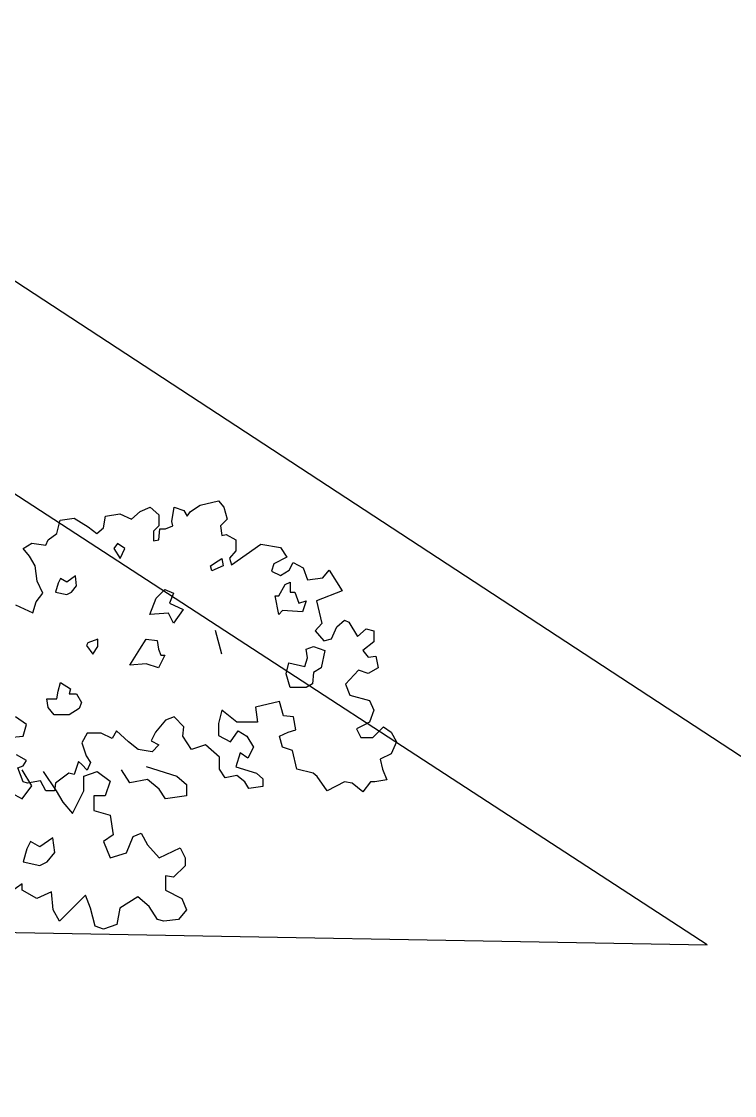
# Model space of a CAD drawing. Header units: inches. Extents: x -11 to 128, y 7 to 56.
# Drawn here: x 69.599 to 70.28, y 21.375 to 22.401 of the extents above; entities that cross this region are included whole.
import ezdxf

# ---------------------------------------------------------------- set-up
doc = ezdxf.new("R2010")
doc.units = ezdxf.units.IN
doc.header["$MEASUREMENT"] = 0
doc.layers.add('CAY', color=94, linetype='Continuous')
doc.layers.add('CAY-3', color=61, linetype='Continuous')
picture_1 = doc.add_image_def('image1.jpg', size_in_pixel=(1680, 1093))

# ---------------------------------------------------------------- blocks, each defined once
blk = doc.blocks.new('A$C76451831')
at = {"layer": 'CAY-3'}
for p, q in [((6577.4, 899), (6564.2, 949.2)), ((6173.4, 618.5), (6152.8, 652.7)), ((6197.6, 649.2), (6225.3, 607.9)), ((6284.2, 639.1), (6312, 649.2)), ((6312, 649.2), (6339.7, 628.5)), ((6381.5, 625), (6363.8, 652.7)), ((6416.3, 659.8), (6481.8, 639.1)), ((6152.8, 590.8), (6173.4, 618.5)), ((6284.2, 607.9), (6284.2, 639.1)), ((6339.7, 628.5), (6329.6, 597.3)), ((6419.3, 632.1), (6381.5, 625)), ((6444, 611.4), (6419.3, 632.1)), ((6481.8, 639.1), (6502.4, 621.4)), ((6502.4, 621.4), (6502.4, 597.3)), ((6121.5, 607.9), (6152.8, 590.8)), ((6225.3, 607.9), (6239.4, 583.7)), ((6260.1, 559.5), (6284.2, 607.9)), ((6304.9, 597.3), (6304.9, 566)), ((6329.6, 597.3), (6304.9, 597.3)), ((6457.6, 590.8), (6444, 611.4)), ((6502.4, 597.3), (6457.6, 590.8)), ((6239.4, 583.7), (6260.1, 559.5)), ((6304.9, 566), (6339.7, 556)), ((6339.7, 556), (6346.7, 514.1)), ((6346.7, 514.1), (6326.1, 500.5)), ((6374.5, 476.3), (6388.6, 510.6)), ((6388.6, 510.6), (6405.7, 517.6)), ((6405.7, 517.6), (6419.3, 493.4)), ((6326.1, 500.5), (6339.7, 465.7)), ((6419.3, 493.4), (6444, 465.7)), ((6444, 465.7), (6488.8, 486.4)), ((6488.8, 486.4), (6499.5, 465.7)), ((6339.7, 465.7), (6374.5, 476.3)), ((6499.5, 465.7), (6499.5, 448.6)), ((6499.5, 448.6), (6474.7, 424.4)), ((6457.6, 427.4), (6457.6, 396.7)), ((6474.7, 424.4), (6457.6, 427.4)), ((6152.8, 410.3), (6128.6, 393.2)), ((6152.8, 396.7), (6152.8, 410.3)), ((6184, 379), (6152.8, 396.7)), ((6215.3, 393.2), (6184, 379)), ((6218.8, 354.8), (6215.3, 393.2)), ((6457.6, 396.7), (6492.4, 379)), ((6287.8, 386.1), (6263.6, 361.9)), ((6298.4, 358.4), (6287.8, 386.1)), ((6398.6, 382.6), (6360.3, 358.4)), ((6422.8, 361.9), (6398.6, 382.6)), ((6492.4, 379), (6502.4, 354.8)), ((6232.4, 330.6), (6218.8, 354.8)), ((6263.6, 361.9), (6232.4, 330.6)), ((6308.4, 320), (6298.4, 358.4)), ((6360.3, 358.4), (6353.8, 323.6)), ((6440.5, 334.2), (6422.8, 361.9)), ((6502.4, 354.8), (6485.3, 334.2)), ((6326.1, 313.5), (6308.4, 320)), ((6353.8, 323.6), (6326.1, 313.5)), ((6454.1, 330.6), (6440.5, 334.2)), ((6485.3, 334.2), (6454.1, 330.6))]:
    blk.add_line(p, q, dxfattribs=at)
for points in [[(6124.5, 721.6), (6154.8, 724), (6161.9, 749.1), (6138.7, 765.3)], [(6138.7, 1003.6), (6175.6, 987), (6182.3, 1010.2), (6196.5, 1028.7), (6184.7, 1054.3), (6180.3, 1086.5), (6168.5, 1107.4), (6154.8, 1123.5), (6173.3, 1134.9), (6203.1, 1130.6), (6207.9, 1142), (6226.3, 1155.7), (6233.4, 1183.7), (6263.3, 1188.4), (6293.2, 1169.9), (6311.6, 1155.7), (6325.8, 1167.5), (6330.1, 1192.7), (6360.4, 1197.4), (6385.5, 1186), (6404, 1202.1), (6424.8, 1211.2), (6443.3, 1195.1), (6443.3, 1171.9), (6431.9, 1160.5), (6431.9, 1139.6), (6443.3, 1142), (6445.7, 1165.2), (6457.5, 1165.2), (6473.6, 1171.9), (6471.2, 1181.3), (6475.9, 1211.2), (6496.4, 1204.5), (6503.5, 1192.7), (6510.5, 1202.1), (6531.4, 1215.9), (6570.3, 1225.3), (6582.1, 1211.2), (6589.1, 1186), (6575, 1171.9), (6577.4, 1151.4), (6586.8, 1153.4), (6607.6, 1142), (6607.6, 1118.8), (6593.5, 1102.7), (6598.2, 1088.9), (6660.3, 1132.9), (6702, 1125.9), (6715.7, 1105.4), (6688.2, 1091.2), (6683.5, 1075.1), (6702, 1066.1), (6720.4, 1077.5), (6729.5, 1093.6), (6750.3, 1082.2), (6759.7, 1056.6), (6792, 1061.4), (6805.7, 1077.5), (6833.6, 1033.4), (6778.6, 1012.2), (6790, 964.2), (6775.9, 948.1), (6794.3, 927.3), (6810.8, 931.6), (6822.2, 957.2), (6838.4, 970.9), (6847.8, 966.6), (6866.3, 936.3), (6884.7, 952.4), (6900.9, 948.1), (6900.9, 924.9), (6877.7, 906.4), (6889.1, 892.7), (6905.2, 894.6), (6909.9, 869.5), (6889.1, 857.7), (6868.2, 864.7), (6840.7, 834.9), (6849.8, 811.7), (6891.4, 800.2), (6900.9, 779.4), (6891.4, 753.8), (6882.4, 749.1), (6863.9, 740.1), (6872.9, 721.6), (6898.5, 721.6), (6921.7, 744.4), (6937.8, 733), (6949.2, 712.2), (6937.8, 687), (6914.6, 675.2), (6919.3, 654.4), (6928.4, 631.5), (6903.2, 626.8), (6893.8, 626.8), (6877.7, 606), (6854.5, 624.5), (6838.4, 626.8), (6801.4, 608.3), (6780.6, 638.2), (6771.5, 645.3), (6736.9, 654.4), (6727.5, 693.7), (6706.7, 700.8), (6700, 724), (6718.5, 733), (6734.6, 737.7), (6729.9, 765.3), (6709, 767.6), (6700, 797.9), (6648.9, 786.1), (6653.6, 753.8), (6609.6, 753.8), (6577.4, 779.4), (6570.3, 751.5), (6570.3, 725.9), (6595.8, 712.2), (6611.9, 735.4), (6630.4, 724), (6644.6, 700.8), (6632.8, 677.6), (6616.7, 689), (6607.6, 659.1), (6651.2, 645.3), (6665, 633.5), (6665, 617.4), (6635.1, 613.1), (6626.1, 626.8), (6609.6, 640.6), (6584.4, 635.9), (6572.6, 654.4), (6572.6, 679.9), (6542.8, 705.5), (6512.9, 696), (6494.4, 724), (6496.4, 744.4), (6475.9, 765.3), (6457.5, 758.6), (6436.6, 733), (6427.2, 714.5), (6443.3, 705.5), (6429.6, 691.3), (6399.7, 696), (6378.8, 712.2), (6353.3, 735.4), (6344.3, 719.2), (6321.1, 730.6), (6291.2, 730.6), (6279.4, 709.8), (6288.8, 682.3), (6297.9, 668.5), (6291.2, 652), (6279.4, 663.8), (6272.8, 670.4), (6263.3, 643), (6251.9, 645.3), (6224, 624.5), (6221.6, 608.3), (6203.1, 608.3), (6191.7, 629.2), (6163.8, 624.5), (6154.8, 626.8), (6143.4, 656.7), (6154.8, 661.4), (6161.9, 672.8), (6141, 684.6)]]:
    blk.add_lwpolyline(points, dxfattribs=at)
for points in [[(6371.5, 1123.4), (6355.7, 1134), (6347.8, 1123.4), (6361, 1102.3)], [(6569.5, 1097), (6577.4, 1102.3), (6580, 1086.5), (6556.3, 1075.9), (6553.6, 1086.5)], [(6268.6, 1044.2), (6266, 1065.3), (6247.5, 1052.1), (6234.3, 1060.1), (6229, 1049.5), (6223.7, 1031), (6247.5, 1025.7), (6258, 1031)], [(6712, 1046.9), (6722.6, 1052.1), (6722.6, 1031), (6733.1, 1031), (6741, 1007.2), (6756.9, 1012.5), (6748.9, 988.8), (6706.7, 991.4), (6698.8, 983.5), (6690.9, 1023.1), (6698.8, 1023.1)], [(6437.5, 1017.8), (6456, 1036.3), (6474.5, 1028.4), (6466.5, 1007.2), (6495.6, 994), (6474.5, 965), (6463.9, 986.1), (6424.3, 983.5)], [(6292.4, 922.8), (6289.7, 917.5), (6302.9, 899), (6313.5, 914.8), (6313.5, 930.7)], [(6403.2, 909.6), (6416.4, 930.7), (6440.2, 928), (6442.8, 909.6), (6448.1, 896.4), (6456, 896.4), (6442.8, 870), (6416.4, 877.9), (6382.1, 875.2)], [(6714.6, 856.8), (6719.9, 880.5), (6754.2, 872.6), (6759.5, 891.1), (6756.9, 909.6), (6772.7, 914.8), (6796.5, 906.9), (6788.5, 870), (6772.7, 859.4), (6770.1, 835.6), (6756.9, 827.7), (6722.6, 827.7)], [(6252.8, 814.5), (6268.6, 814.5), (6279.2, 796), (6273.9, 782.8), (6252.8, 769.6), (6221.1, 769.6), (6207.9, 785.5), (6205.3, 803.9), (6226.4, 803.9), (6229, 819.8), (6234.3, 838.3), (6255.4, 825.1)], [(6222, 476.6), (6218.1, 508.3), (6190.4, 488.5), (6170.6, 500.4), (6162.6, 484.6), (6154.7, 456.8), (6190.4, 448.9), (6206.2, 456.8)]]:
    blk.add_lwpolyline(points, close=True, dxfattribs=at)

msp = doc.modelspace()

# ---------------------------------------------------------------- linework, layer by layer
for p, q in [((11.8007, 22.5598), (70.2537, 21.5191)), ((69.2436, 22.3819), (70.5198, 21.5465)), ((70.2537, 21.5191), (69.1166, 22.2596))]:
    msp.add_line(p, q)

# ---------------------------------------------------------------- block references
at = {"layer": 'CAY', "xscale": 0.0004489089019145984, "yscale": 0.0004489089019145984, "zscale": 0.0004489089019145984}
msp.add_blockref('A$C76451831', (66.8377, 21.3934), dxfattribs=at)

# ---------------------------------------------------------------- pictures from other files: only their frames are drawn
image = msp.add_image(picture_1, insert=(12.4966, 7.3772), size_in_units=(74.4025, 48.4059))
image.dxf.flags = 6

doc.saveas('drawing.dxf')
